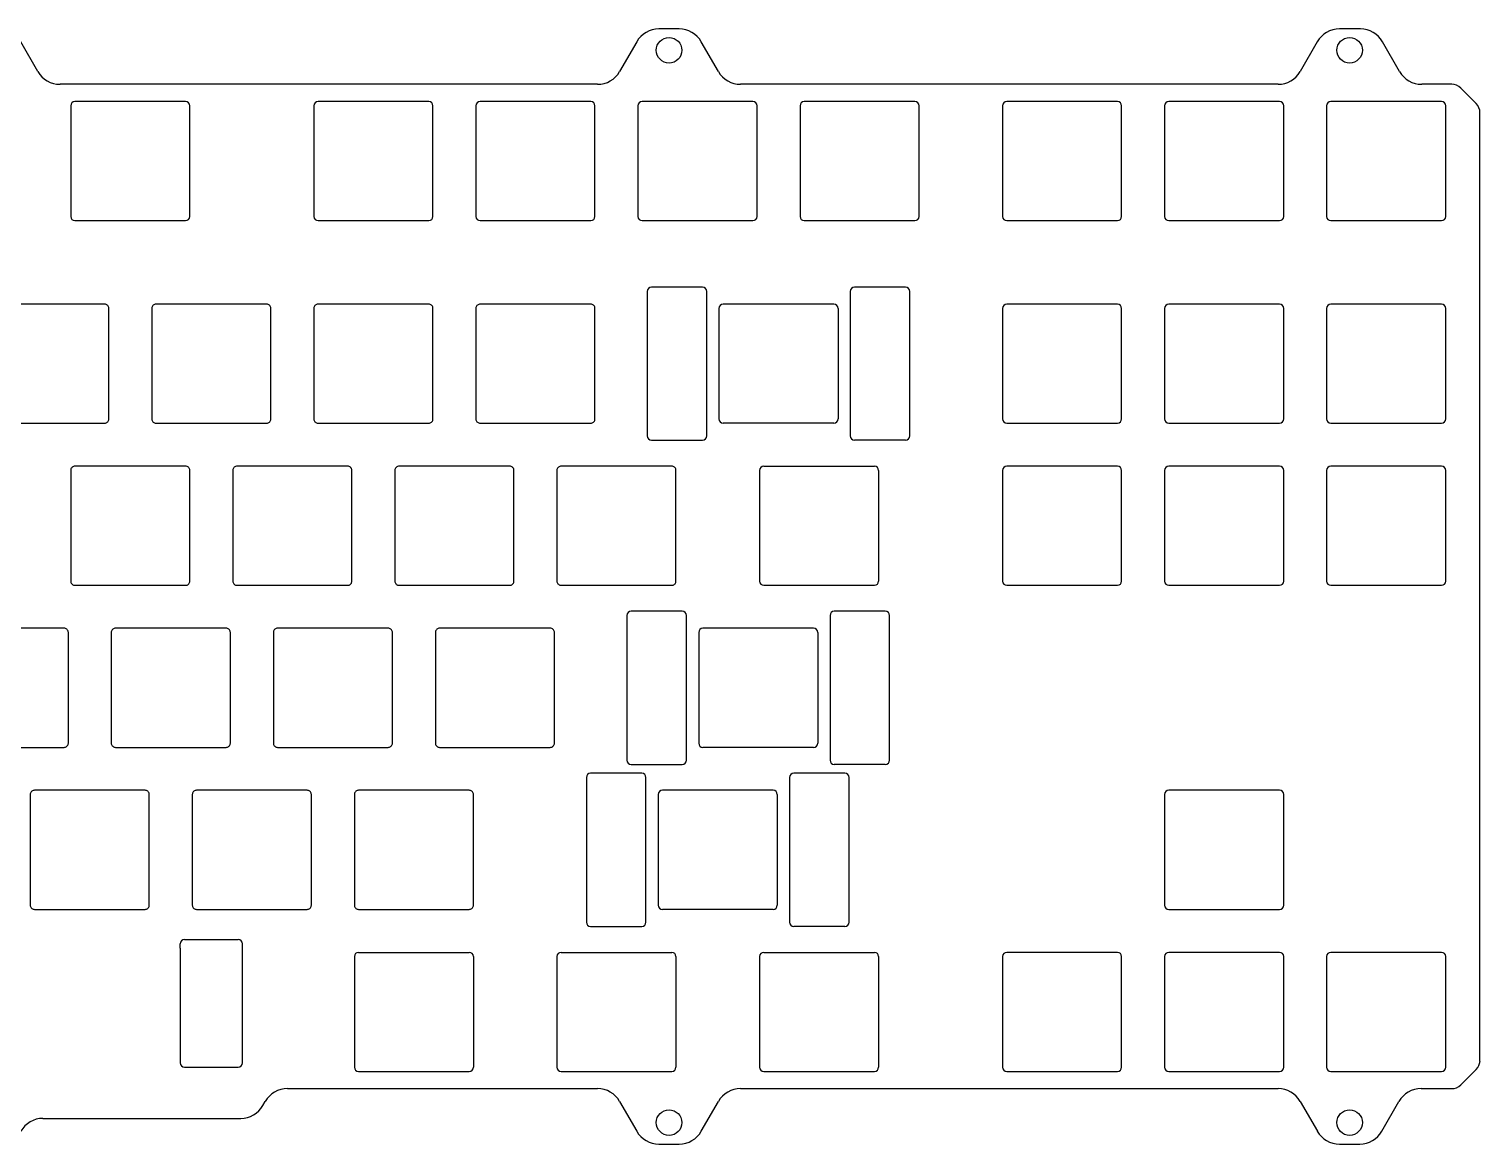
# Model space of a CAD drawing. Extents: x -155 to 195, y -68 to 63.
# Drawn here: x 24.8 to 195.4, y -68.4 to 62.6 of the extents above; entities that cross this region are included whole.
import ezdxf

# ---------------------------------------------------------------- set-up
doc = ezdxf.new("R2010")
doc.units = 0
doc.header["$MEASUREMENT"] = 0
doc.layers.get('0').update_dxf_attribs({"linetype": 'CONTINUOUS'})
for name, color, linetype in [('COMPOUND', 7, 'CONTINUOUS'), ('SHAPE2DVIEW', 7, 'CONTINUOUS'), ('VISIBLE', 7, 'CONTINUOUS')]:
    doc.layers.add(name, color=color, linetype=linetype)

msp = doc.modelspace()

# ---------------------------------------------------------------- linework, layer by layer
at = {"color": 51, "true_color": 0xf7f281}
for p, q in [((101.24, 62.64), (98.86, 62.64)), ((181.32, 62.64), (178.86, 62.64)), ((25.86, 57.64), (23.84, 61.14)), ((96.26, 61.14), (94.24, 57.64)), ((105.86, 57.64), (103.84, 61.14)), ((176.26, 61.14), (174.24, 57.64)), ((185.94, 57.64), (183.91, 61.14)), ((91.65, 56.14), (28.46, 56.14)), ((171.65, 56.14), (108.46, 56.14)), ((192.06, 56.14), (188.53, 56.14)), ((194.94, 53.87), (193.12, 55.7)), ((195.38, -58.68), (195.38, 52.81)), ((193.12, -61.49), (194.95, -59.66)), ((55.19, -61.92), (91.65, -61.92)), ((108.46, -61.92), (171.65, -61.92)), ((188.46, -61.92), (192.06, -61.92)), ((52.31, -63.92), (52.59, -63.42)), ((94.25, -63.42), (96.27, -66.93)), ((103.84, -66.93), (105.86, -63.42)), ((174.25, -63.42), (176.27, -66.93)), ((183.84, -66.93), (185.86, -63.42)), ((26.45, -65.42), (49.71, -65.42)), ((98.86, -68.43), (101.25, -68.43)), ((178.86, -68.43), (181.25, -68.43))]:
    msp.add_line(p, q, dxfattribs=at)
at = {"color": 240, "linetype": 'Continuous', "true_color": 0xed1f24}
for p, q in [((97.49, 31.8), (97.49, 14.8)), ((104.49, 14.8), (104.49, 31.8)), ((121.36, 31.8), (121.36, 14.8)), ((128.36, 14.8), (128.36, 31.8)), ((95.1, -6.3), (95.1, -23.3)), ((102.1, -23.3), (102.1, -6.3)), ((118.98, -6.3), (118.98, -23.3)), ((125.98, -23.3), (125.98, -6.3)), ((90.34, -25.35), (90.34, -42.35)), ((97.34, -42.35), (97.34, -25.35)), ((114.22, -25.35), (114.22, -42.35)), ((121.22, -42.35), (121.22, -25.35))]:
    msp.add_line(p, q, dxfattribs=at)
at = {"color": 11, "linetype": 'Continuous', "true_color": 0xf27172}
for p, q in [((42.6, -45.39), (42.6, -44.9)), ((43.1, -44.4), (49.4, -44.4)), ((49.9, -45.39), (49.9, -44.9)), ((43.1, -59.4), (49.4, -59.4))]:
    msp.add_line(p, q, dxfattribs=at)
at = {"color": 11, "true_color": 0xf27172}
for p, q in [((42.6, -45.39), (42.6, -58.9)), ((49.9, -58.9), (49.9, -45.39)), ((42.6, -58.89), (42.6, -58.89))]:
    msp.add_line(p, q, dxfattribs=at)
at = {"color": 51, "true_color": 0xf7f281}
for centre in [(100.06, 60.14), (180.06, 60.14), (100.06, -65.91), (180.06, -65.91)]:
    msp.add_circle(centre, 1.5, dxfattribs=at)
for centre, radius, start, end in [((98.86, 59.64), 3, 90, 150), ((101.24, 59.64), 3, 30, 90), ((178.86, 59.64), 3, 90, 150), ((181.32, 59.64), 3, 30, 90), ((28.46, 59.14), 3, 210, 270), ((91.65, 59.14), 3, 270, 330), ((108.46, 59.14), 3, 210, 270), ((171.65, 59.14), 3, 270, 330), ((188.53, 59.14), 3, 210, 270), ((192.06, 54.64), 1.5, 45, 90), ((193.88, 52.81), 1.5, 0, 45), ((193.89, -58.6), 1.5, 315, 356.6606), ((55.19, -64.92), 3, 90, 150), ((91.65, -64.92), 3, 30, 90), ((108.46, -64.92), 3, 90, 150), ((171.65, -64.92), 3, 30, 90), ((188.46, -64.92), 3, 90, 150), ((192.06, -60.42), 1.5, 270, 315), ((49.71, -62.42), 3, 270, 330), ((26.45, -68.42), 3, 90, 150), ((98.86, -65.43), 3, 210, 270), ((101.25, -65.43), 3, 270, 330), ((178.86, -65.43), 3, 210, 270), ((181.25, -65.43), 3, 270, 330)]:
    msp.add_arc(centre, radius, start, end, dxfattribs=at)
at = {"layer": 'COMPOUND', "color": 51, "linetype": 'Continuous', "true_color": 0xf7f281}
for p, q in [((29.72, 53.61), (29.72, 40.61)), ((43.22, 54.11), (30.22, 54.11)), ((43.72, 40.61), (43.72, 53.61)), ((58.3, 53.61), (58.3, 40.61)), ((71.8, 54.11), (58.8, 54.11)), ((72.3, 40.61), (72.3, 53.61)), ((77.35, 53.61), (77.35, 40.61)), ((90.85, 54.11), (77.85, 54.11)), ((91.35, 40.61), (91.35, 53.61)), ((96.4, 53.61), (96.4, 40.61)), ((109.9, 54.11), (96.9, 54.11)), ((110.4, 40.61), (110.4, 53.61)), ((115.45, 53.61), (115.45, 40.61)), ((128.95, 54.11), (115.95, 54.11)), ((129.45, 40.61), (129.45, 53.61)), ((139.26, 53.61), (139.26, 40.61)), ((152.76, 54.11), (139.76, 54.11)), ((153.26, 40.61), (153.26, 53.61)), ((158.31, 53.61), (158.31, 40.61)), ((171.81, 54.11), (158.81, 54.11)), ((172.31, 40.61), (172.31, 53.61)), ((177.36, 53.61), (177.36, 40.61)), ((190.86, 54.11), (177.86, 54.11)), ((191.36, 40.61), (191.36, 53.61)), ((30.22, 40.11), (43.22, 40.11)), ((58.8, 40.11), (71.8, 40.11)), ((77.85, 40.11), (90.85, 40.11)), ((96.9, 40.11), (109.9, 40.11)), ((115.95, 40.11), (128.95, 40.11)), ((139.76, 40.11), (152.76, 40.11)), ((158.81, 40.11), (171.81, 40.11)), ((177.86, 40.11), (190.86, 40.11)), ((139.26, 29.8), (139.26, 16.8)), ((152.76, 30.3), (139.76, 30.3)), ((153.26, 16.8), (153.26, 29.8)), ((158.31, 29.8), (158.31, 16.8)), ((171.81, 30.3), (158.81, 30.3)), ((172.31, 16.8), (172.31, 29.8)), ((177.36, 29.8), (177.36, 16.8)), ((190.86, 30.3), (177.86, 30.3)), ((191.36, 16.8), (191.36, 29.8)), ((139.76, 16.3), (152.76, 16.3)), ((158.81, 16.3), (171.81, 16.3)), ((177.86, 16.3), (190.86, 16.3)), ((139.26, 10.75), (139.26, -2.25)), ((152.76, 11.25), (139.76, 11.25)), ((153.26, -2.25), (153.26, 10.75)), ((158.31, 10.75), (158.31, -2.25)), ((171.81, 11.25), (158.81, 11.25)), ((172.31, -2.25), (172.31, 10.75)), ((177.36, 10.75), (177.36, -2.25)), ((190.86, 11.25), (177.86, 11.25)), ((191.36, -2.25), (191.36, 10.75)), ((139.76, -2.75), (152.76, -2.75)), ((158.81, -2.75), (171.81, -2.75)), ((177.86, -2.75), (190.86, -2.75)), ((171.81, -26.85), (158.81, -26.85)), ((158.31, -27.35), (158.31, -40.35)), ((172.31, -40.35), (172.31, -27.35)), ((158.81, -40.85), (171.81, -40.85)), ((152.76, -45.9), (139.76, -45.9)), ((171.81, -45.9), (158.81, -45.9)), ((190.86, -45.9), (177.86, -45.9)), ((139.26, -46.4), (139.26, -59.4)), ((153.26, -59.4), (153.26, -46.4)), ((158.31, -46.4), (158.31, -59.4)), ((172.31, -59.4), (172.31, -46.4)), ((177.36, -46.4), (177.36, -59.4)), ((191.36, -59.4), (191.36, -46.4)), ((139.76, -59.9), (152.76, -59.9)), ((158.81, -59.9), (171.81, -59.9)), ((177.86, -59.9), (190.86, -59.9))]:
    msp.add_line(p, q, dxfattribs=at)
for centre, start, end in [((30.22, 53.61), 90, 180), ((43.22, 53.61), 0, 90), ((58.8, 53.61), 90, 180), ((71.8, 53.61), 0, 90), ((77.85, 53.61), 90, 180), ((90.85, 53.61), 0, 90), ((96.9, 53.61), 90, 180), ((109.9, 53.61), 0, 90), ((115.95, 53.61), 90, 180), ((128.95, 53.61), 0, 90), ((139.76, 53.61), 90, 180), ((152.76, 53.61), 0, 90), ((158.81, 53.61), 90, 180), ((171.81, 53.61), 0, 90), ((177.86, 53.61), 90, 180), ((190.86, 53.61), 0, 90), ((30.22, 40.61), 180, 270), ((43.22, 40.61), 270, 0), ((58.8, 40.61), 180, 270), ((71.8, 40.61), 270, 0), ((77.85, 40.61), 180, 270), ((90.85, 40.61), 270, 0), ((96.9, 40.61), 180, 270), ((109.9, 40.61), 270, 0), ((115.95, 40.61), 180, 270), ((128.95, 40.61), 270, 0), ((139.76, 40.61), 180, 270), ((152.76, 40.61), 270, 0), ((158.81, 40.61), 180, 270), ((171.81, 40.61), 270, 0), ((177.86, 40.61), 180, 270), ((190.86, 40.61), 270, 0), ((139.76, 29.8), 90, 180), ((152.76, 29.8), 0, 90), ((158.81, 29.8), 90, 180), ((171.81, 29.8), 0, 90), ((177.86, 29.8), 90, 180), ((190.86, 29.8), 0, 90), ((139.76, 16.8), 180, 270), ((152.76, 16.8), 270, 0), ((158.81, 16.8), 180, 270), ((171.81, 16.8), 270, 0), ((177.86, 16.8), 180, 270), ((190.86, 16.8), 270, 0), ((139.76, 10.75), 90, 180), ((152.76, 10.75), 0, 90), ((158.81, 10.75), 90, 180), ((171.81, 10.75), 0, 90), ((177.86, 10.75), 90, 180), ((190.86, 10.75), 0, 90), ((139.76, -2.25), 180, 270), ((152.76, -2.25), 270, 0), ((158.81, -2.25), 180, 270), ((171.81, -2.25), 270, 0), ((177.86, -2.25), 180, 270), ((190.86, -2.25), 270, 0), ((158.81, -27.35), 90, 180), ((171.81, -27.35), 0, 90), ((158.81, -40.35), 180, 270), ((171.81, -40.35), 270, 0), ((139.76, -46.4), 90, 180), ((152.76, -46.4), 0, 90), ((158.81, -46.4), 90, 180), ((171.81, -46.4), 0, 90), ((177.86, -46.4), 90, 180), ((190.86, -46.4), 0, 90), ((139.76, -59.4), 180, 270), ((152.76, -59.4), 270, 0), ((158.81, -59.4), 180, 270), ((171.81, -59.4), 270, 0), ((177.86, -59.4), 180, 270), ((190.86, -59.4), 270, 0)]:
    msp.add_arc(centre, 0.5, start, end, dxfattribs=at)
at = {"layer": 'SHAPE2DVIEW', "color": 240, "true_color": 0xed1f24}
for p, q in [((103.99, 32.3), (97.99, 32.3)), ((127.86, 32.3), (121.86, 32.3)), ((105.92, 29.8), (105.92, 16.8)), ((119.42, 30.3), (106.42, 30.3)), ((119.92, 29.8), (119.92, 16.8)), ((119.42, 16.3), (106.42, 16.3)), ((97.99, 14.3), (103.99, 14.3)), ((127.86, 14.3), (121.86, 14.3)), ((101.6, -5.8), (95.6, -5.8)), ((125.48, -5.8), (119.48, -5.8)), ((103.54, -8.3), (103.54, -21.3)), ((117.04, -7.8), (104.04, -7.8)), ((117.54, -8.3), (117.54, -21.3)), ((117.04, -21.8), (104.04, -21.8)), ((95.6, -23.8), (101.6, -23.8)), ((125.48, -23.8), (119.48, -23.8)), ((96.84, -24.85), (90.84, -24.85)), ((120.72, -24.85), (114.72, -24.85)), ((112.28, -26.85), (99.28, -26.85)), ((98.78, -27.35), (98.78, -40.35)), ((112.78, -27.35), (112.78, -40.35)), ((112.28, -40.85), (99.28, -40.85)), ((90.84, -42.85), (96.84, -42.85)), ((120.72, -42.85), (114.72, -42.85))]:
    msp.add_line(p, q, dxfattribs=at)
at = {"layer": 'SHAPE2DVIEW', "color": 51, "true_color": 0xf7f281}
for p, q in [((33.7, 30.3), (20.7, 30.3)), ((33.79, 30.29), (33.7, 30.3)), ((33.87, 30.27), (33.79, 30.29)), ((33.95, 30.23), (33.87, 30.27)), ((34.02, 30.18), (33.95, 30.23)), ((34.08, 30.12), (34.02, 30.18)), ((34.13, 30.05), (34.08, 30.12)), ((34.17, 29.97), (34.13, 30.05)), ((34.19, 29.89), (34.17, 29.97)), ((34.2, 29.8), (34.19, 29.89)), ((34.2, 16.8), (34.2, 29.8)), ((39.26, 29.89), (39.25, 29.8)), ((39.25, 29.8), (39.25, 16.8)), ((39.28, 29.97), (39.26, 29.89)), ((39.32, 30.05), (39.28, 29.97)), ((39.37, 30.12), (39.32, 30.05)), ((39.43, 30.18), (39.37, 30.12)), ((39.5, 30.23), (39.43, 30.18)), ((39.58, 30.27), (39.5, 30.23)), ((39.66, 30.29), (39.58, 30.27)), ((39.75, 30.3), (39.66, 30.29)), ((52.75, 30.3), (39.75, 30.3)), ((52.84, 30.29), (52.75, 30.3)), ((52.92, 30.27), (52.84, 30.29)), ((53, 30.23), (52.92, 30.27)), ((53.07, 30.18), (53, 30.23)), ((53.13, 30.12), (53.07, 30.18)), ((53.18, 30.05), (53.13, 30.12)), ((53.22, 29.97), (53.18, 30.05)), ((53.24, 29.89), (53.22, 29.97)), ((53.25, 29.8), (53.24, 29.89)), ((53.25, 16.8), (53.25, 29.8)), ((58.31, 29.89), (58.3, 29.8)), ((58.3, 29.8), (58.3, 16.8)), ((58.33, 29.97), (58.31, 29.89)), ((58.37, 30.05), (58.33, 29.97)), ((58.42, 30.12), (58.37, 30.05)), ((58.48, 30.18), (58.42, 30.12)), ((58.55, 30.23), (58.48, 30.18)), ((58.63, 30.27), (58.55, 30.23)), ((58.71, 30.29), (58.63, 30.27)), ((58.8, 30.3), (58.71, 30.29)), ((71.8, 30.3), (58.8, 30.3)), ((71.89, 30.29), (71.8, 30.3)), ((71.97, 30.27), (71.89, 30.29)), ((72.05, 30.23), (71.97, 30.27)), ((72.12, 30.18), (72.05, 30.23)), ((72.18, 30.12), (72.12, 30.18)), ((72.23, 30.05), (72.18, 30.12)), ((72.27, 29.97), (72.23, 30.05)), ((72.29, 29.89), (72.27, 29.97)), ((72.3, 29.8), (72.29, 29.89)), ((72.3, 16.8), (72.3, 29.8)), ((77.36, 29.89), (77.35, 29.8)), ((77.35, 29.8), (77.35, 16.8)), ((77.38, 29.97), (77.36, 29.89)), ((77.42, 30.05), (77.38, 29.97)), ((77.47, 30.12), (77.42, 30.05)), ((77.53, 30.18), (77.47, 30.12)), ((77.6, 30.23), (77.53, 30.18)), ((77.68, 30.27), (77.6, 30.23)), ((77.76, 30.29), (77.68, 30.27)), ((77.85, 30.3), (77.76, 30.29)), ((90.85, 30.3), (77.85, 30.3)), ((90.94, 30.29), (90.85, 30.3)), ((91.02, 30.27), (90.94, 30.29)), ((91.1, 30.23), (91.02, 30.27)), ((91.17, 30.18), (91.1, 30.23)), ((91.23, 30.12), (91.17, 30.18)), ((91.28, 30.05), (91.23, 30.12)), ((91.32, 29.97), (91.28, 30.05)), ((91.34, 29.89), (91.32, 29.97)), ((91.35, 29.8), (91.34, 29.89)), ((91.35, 16.8), (91.35, 29.8)), ((20.7, 16.3), (33.7, 16.3)), ((33.7, 16.3), (33.79, 16.31)), ((33.79, 16.31), (33.87, 16.33)), ((33.87, 16.33), (33.95, 16.37)), ((33.95, 16.37), (34.02, 16.42)), ((34.02, 16.42), (34.08, 16.48)), ((34.08, 16.48), (34.13, 16.55)), ((34.13, 16.55), (34.17, 16.63)), ((34.17, 16.63), (34.19, 16.71)), ((34.19, 16.71), (34.2, 16.8)), ((39.25, 16.8), (39.26, 16.71)), ((39.26, 16.71), (39.28, 16.63)), ((39.28, 16.63), (39.32, 16.55)), ((39.32, 16.55), (39.37, 16.48)), ((39.37, 16.48), (39.43, 16.42)), ((39.43, 16.42), (39.5, 16.37)), ((39.5, 16.37), (39.58, 16.33)), ((39.58, 16.33), (39.66, 16.31)), ((39.66, 16.31), (39.75, 16.3)), ((39.75, 16.3), (52.75, 16.3)), ((52.75, 16.3), (52.84, 16.31)), ((52.84, 16.31), (52.92, 16.33)), ((52.92, 16.33), (53, 16.37)), ((53, 16.37), (53.07, 16.42)), ((53.07, 16.42), (53.13, 16.48)), ((53.13, 16.48), (53.18, 16.55)), ((53.18, 16.55), (53.22, 16.63)), ((53.22, 16.63), (53.24, 16.71)), ((53.24, 16.71), (53.25, 16.8)), ((58.3, 16.8), (58.31, 16.71)), ((58.31, 16.71), (58.33, 16.63)), ((58.33, 16.63), (58.37, 16.55)), ((58.37, 16.55), (58.42, 16.48)), ((58.42, 16.48), (58.48, 16.42)), ((58.48, 16.42), (58.55, 16.37)), ((58.55, 16.37), (58.63, 16.33)), ((58.63, 16.33), (58.71, 16.31)), ((58.71, 16.31), (58.8, 16.3)), ((58.8, 16.3), (71.8, 16.3)), ((71.8, 16.3), (71.89, 16.31)), ((71.89, 16.31), (71.97, 16.33)), ((71.97, 16.33), (72.05, 16.37)), ((72.05, 16.37), (72.12, 16.42)), ((72.12, 16.42), (72.18, 16.48)), ((72.18, 16.48), (72.23, 16.55)), ((72.23, 16.55), (72.27, 16.63)), ((72.27, 16.63), (72.29, 16.71)), ((72.29, 16.71), (72.3, 16.8)), ((77.35, 16.8), (77.36, 16.71)), ((77.36, 16.71), (77.38, 16.63)), ((77.38, 16.63), (77.42, 16.55)), ((77.42, 16.55), (77.47, 16.48)), ((77.47, 16.48), (77.53, 16.42)), ((77.53, 16.42), (77.6, 16.37)), ((77.6, 16.37), (77.68, 16.33)), ((77.68, 16.33), (77.76, 16.31)), ((77.76, 16.31), (77.85, 16.3)), ((77.85, 16.3), (90.85, 16.3)), ((90.85, 16.3), (90.94, 16.31)), ((90.94, 16.31), (91.02, 16.33)), ((91.02, 16.33), (91.1, 16.37)), ((91.1, 16.37), (91.17, 16.42)), ((91.17, 16.42), (91.23, 16.48)), ((91.23, 16.48), (91.28, 16.55)), ((91.28, 16.55), (91.32, 16.63)), ((91.32, 16.63), (91.34, 16.71)), ((91.34, 16.71), (91.35, 16.8)), ((29.73, 10.84), (29.72, 10.75)), ((29.72, 10.75), (29.72, -2.25)), ((29.75, 10.92), (29.73, 10.84)), ((29.79, 11), (29.75, 10.92)), ((29.84, 11.07), (29.79, 11)), ((29.9, 11.13), (29.84, 11.07)), ((29.97, 11.18), (29.9, 11.13)), ((30.05, 11.22), (29.97, 11.18)), ((30.14, 11.24), (30.05, 11.22)), ((30.22, 11.25), (30.14, 11.24)), ((43.22, 11.25), (30.22, 11.25)), ((43.31, 11.24), (43.22, 11.25)), ((43.39, 11.22), (43.31, 11.24)), ((43.47, 11.18), (43.39, 11.22)), ((43.55, 11.13), (43.47, 11.18)), ((43.61, 11.07), (43.55, 11.13)), ((43.66, 11), (43.61, 11.07)), ((43.69, 10.92), (43.66, 11)), ((43.72, 10.84), (43.69, 10.92)), ((43.72, 10.75), (43.72, 10.84)), ((43.72, -2.25), (43.72, 10.75)), ((48.78, 10.84), (48.77, 10.75)), ((48.77, 10.75), (48.77, -2.25)), ((48.8, 10.92), (48.78, 10.84)), ((48.84, 11), (48.8, 10.92)), ((48.89, 11.07), (48.84, 11)), ((48.95, 11.13), (48.89, 11.07)), ((49.02, 11.18), (48.95, 11.13)), ((49.1, 11.22), (49.02, 11.18)), ((49.19, 11.24), (49.1, 11.22)), ((49.27, 11.25), (49.19, 11.24)), ((62.27, 11.25), (49.27, 11.25)), ((62.36, 11.24), (62.27, 11.25)), ((62.44, 11.22), (62.36, 11.24)), ((62.52, 11.18), (62.44, 11.22)), ((62.6, 11.13), (62.52, 11.18)), ((62.66, 11.07), (62.6, 11.13)), ((62.71, 11), (62.66, 11.07)), ((62.74, 10.92), (62.71, 11)), ((62.77, 10.84), (62.74, 10.92)), ((62.77, 10.75), (62.77, 10.84)), ((62.77, -2.25), (62.77, 10.75)), ((67.83, 10.84), (67.82, 10.75)), ((67.82, 10.75), (67.82, -2.25)), ((67.85, 10.92), (67.83, 10.84)), ((67.89, 11), (67.85, 10.92)), ((67.94, 11.07), (67.89, 11)), ((68, 11.13), (67.94, 11.07)), ((68.07, 11.18), (68, 11.13)), ((68.15, 11.22), (68.07, 11.18)), ((68.24, 11.24), (68.15, 11.22)), ((68.32, 11.25), (68.24, 11.24)), ((81.32, 11.25), (68.32, 11.25)), ((81.41, 11.24), (81.32, 11.25)), ((81.49, 11.22), (81.41, 11.24)), ((81.57, 11.18), (81.49, 11.22)), ((81.65, 11.13), (81.57, 11.18)), ((81.71, 11.07), (81.65, 11.13)), ((81.76, 11), (81.71, 11.07)), ((81.79, 10.92), (81.76, 11)), ((81.82, 10.84), (81.79, 10.92)), ((81.82, 10.75), (81.82, 10.84)), ((81.82, -2.25), (81.82, 10.75)), ((86.88, 10.84), (86.87, 10.75)), ((86.87, 10.75), (86.87, -2.25)), ((86.9, 10.92), (86.88, 10.84)), ((86.94, 11), (86.9, 10.92)), ((86.99, 11.07), (86.94, 11)), ((87.05, 11.13), (86.99, 11.07)), ((87.12, 11.18), (87.05, 11.13)), ((87.2, 11.22), (87.12, 11.18)), ((87.29, 11.24), (87.2, 11.22)), ((87.37, 11.25), (87.29, 11.24)), ((100.37, 11.25), (87.37, 11.25)), ((100.46, 11.24), (100.37, 11.25)), ((100.54, 11.22), (100.46, 11.24)), ((100.62, 11.18), (100.54, 11.22)), ((100.7, 11.13), (100.62, 11.18)), ((100.76, 11.07), (100.7, 11.13)), ((100.81, 11), (100.76, 11.07)), ((100.84, 10.92), (100.81, 11)), ((100.87, 10.84), (100.84, 10.92)), ((100.87, 10.75), (100.87, 10.84)), ((100.87, -2.25), (100.87, 10.75)), ((29.72, -2.25), (29.73, -2.34)), ((29.73, -2.34), (29.75, -2.42)), ((29.75, -2.42), (29.79, -2.5)), ((29.79, -2.5), (29.84, -2.57)), ((29.84, -2.57), (29.9, -2.63)), ((29.9, -2.63), (29.97, -2.68)), ((29.97, -2.68), (30.05, -2.72)), ((30.05, -2.72), (30.14, -2.74)), ((30.14, -2.74), (30.22, -2.75)), ((30.22, -2.75), (43.22, -2.75)), ((43.22, -2.75), (43.31, -2.74)), ((43.31, -2.74), (43.39, -2.72)), ((43.39, -2.72), (43.47, -2.68)), ((43.47, -2.68), (43.55, -2.63)), ((43.55, -2.63), (43.61, -2.57)), ((43.61, -2.57), (43.66, -2.5)), ((43.66, -2.5), (43.69, -2.42)), ((43.69, -2.42), (43.72, -2.34)), ((43.72, -2.34), (43.72, -2.25)), ((48.77, -2.25), (48.78, -2.34)), ((48.78, -2.34), (48.8, -2.42)), ((48.8, -2.42), (48.84, -2.5)), ((48.84, -2.5), (48.89, -2.57)), ((48.89, -2.57), (48.95, -2.63)), ((48.95, -2.63), (49.02, -2.68)), ((49.02, -2.68), (49.1, -2.72)), ((49.1, -2.72), (49.19, -2.74)), ((49.19, -2.74), (49.27, -2.75)), ((49.27, -2.75), (62.27, -2.75)), ((62.27, -2.75), (62.36, -2.74)), ((62.36, -2.74), (62.44, -2.72)), ((62.44, -2.72), (62.52, -2.68)), ((62.52, -2.68), (62.6, -2.63)), ((62.6, -2.63), (62.66, -2.57)), ((62.66, -2.57), (62.71, -2.5)), ((62.71, -2.5), (62.74, -2.42)), ((62.74, -2.42), (62.77, -2.34)), ((62.77, -2.34), (62.77, -2.25)), ((67.82, -2.25), (67.83, -2.34)), ((67.83, -2.34), (67.85, -2.42)), ((67.85, -2.42), (67.89, -2.5)), ((67.89, -2.5), (67.94, -2.57)), ((67.94, -2.57), (68, -2.63)), ((68, -2.63), (68.07, -2.68)), ((68.07, -2.68), (68.15, -2.72)), ((68.15, -2.72), (68.24, -2.74)), ((68.24, -2.74), (68.32, -2.75)), ((68.32, -2.75), (81.32, -2.75)), ((81.32, -2.75), (81.41, -2.74)), ((81.41, -2.74), (81.49, -2.72)), ((81.49, -2.72), (81.57, -2.68)), ((81.57, -2.68), (81.65, -2.63)), ((81.65, -2.63), (81.71, -2.57)), ((81.71, -2.57), (81.76, -2.5)), ((81.76, -2.5), (81.79, -2.42)), ((81.79, -2.42), (81.82, -2.34)), ((81.82, -2.34), (81.82, -2.25)), ((86.87, -2.25), (86.88, -2.34)), ((86.88, -2.34), (86.9, -2.42)), ((86.9, -2.42), (86.94, -2.5)), ((86.94, -2.5), (86.99, -2.57)), ((86.99, -2.57), (87.05, -2.63)), ((87.05, -2.63), (87.12, -2.68)), ((87.12, -2.68), (87.2, -2.72)), ((87.2, -2.72), (87.29, -2.74)), ((87.29, -2.74), (87.37, -2.75)), ((87.37, -2.75), (100.37, -2.75)), ((100.37, -2.75), (100.46, -2.74)), ((100.46, -2.74), (100.54, -2.72)), ((100.54, -2.72), (100.62, -2.68)), ((100.62, -2.68), (100.7, -2.63)), ((100.7, -2.63), (100.76, -2.57)), ((100.76, -2.57), (100.81, -2.5)), ((100.81, -2.5), (100.84, -2.42)), ((100.84, -2.42), (100.87, -2.34)), ((100.87, -2.34), (100.87, -2.25)), ((28.94, -7.8), (15.94, -7.8)), ((29.02, -7.81), (28.94, -7.8)), ((29.11, -7.83), (29.02, -7.81)), ((29.19, -7.87), (29.11, -7.83)), ((29.26, -7.92), (29.19, -7.87)), ((29.32, -7.98), (29.26, -7.92)), ((29.37, -8.05), (29.32, -7.98)), ((29.41, -8.13), (29.37, -8.05)), ((29.43, -8.21), (29.41, -8.13)), ((29.44, -8.3), (29.43, -8.21)), ((29.44, -21.3), (29.44, -8.3)), ((34.52, -8.13), (34.49, -8.21)), ((34.49, -8.21), (34.49, -8.3)), ((34.49, -8.3), (34.49, -21.3)), ((34.55, -8.05), (34.52, -8.13)), ((34.6, -7.98), (34.55, -8.05)), ((34.66, -7.92), (34.6, -7.98)), ((34.74, -7.87), (34.66, -7.92)), ((34.82, -7.83), (34.74, -7.87)), ((34.9, -7.81), (34.82, -7.83)), ((34.99, -7.8), (34.9, -7.81)), ((47.99, -7.8), (34.99, -7.8)), ((48.07, -7.81), (47.99, -7.8)), ((48.16, -7.83), (48.07, -7.81)), ((48.24, -7.87), (48.16, -7.83)), ((48.31, -7.92), (48.24, -7.87)), ((48.37, -7.98), (48.31, -7.92)), ((48.42, -8.05), (48.37, -7.98)), ((48.46, -8.13), (48.42, -8.05)), ((48.48, -8.21), (48.46, -8.13)), ((48.49, -8.3), (48.48, -8.21)), ((48.49, -21.3), (48.49, -8.3)), ((53.57, -8.13), (53.54, -8.21)), ((53.54, -8.21), (53.54, -8.3)), ((53.54, -8.3), (53.54, -21.3)), ((53.6, -8.05), (53.57, -8.13)), ((53.65, -7.98), (53.6, -8.05)), ((53.71, -7.92), (53.65, -7.98)), ((53.79, -7.87), (53.71, -7.92)), ((53.87, -7.83), (53.79, -7.87)), ((53.95, -7.81), (53.87, -7.83)), ((54.04, -7.8), (53.95, -7.81)), ((67.04, -7.8), (54.04, -7.8)), ((67.12, -7.81), (67.04, -7.8)), ((67.21, -7.83), (67.12, -7.81)), ((67.29, -7.87), (67.21, -7.83)), ((67.36, -7.92), (67.29, -7.87)), ((67.42, -7.98), (67.36, -7.92)), ((67.47, -8.05), (67.42, -7.98)), ((67.51, -8.13), (67.47, -8.05)), ((67.53, -8.21), (67.51, -8.13)), ((67.54, -8.3), (67.53, -8.21)), ((67.54, -21.3), (67.54, -8.3)), ((72.62, -8.13), (72.59, -8.21)), ((72.59, -8.21), (72.59, -8.3)), ((72.59, -8.3), (72.59, -21.3)), ((72.65, -8.05), (72.62, -8.13)), ((72.7, -7.98), (72.65, -8.05)), ((72.76, -7.92), (72.7, -7.98)), ((72.84, -7.87), (72.76, -7.92)), ((72.92, -7.83), (72.84, -7.87)), ((73, -7.81), (72.92, -7.83)), ((73.09, -7.8), (73, -7.81)), ((86.09, -7.8), (73.09, -7.8)), ((86.17, -7.81), (86.09, -7.8)), ((86.26, -7.83), (86.17, -7.81)), ((86.34, -7.87), (86.26, -7.83)), ((86.41, -7.92), (86.34, -7.87)), ((86.47, -7.98), (86.41, -7.92)), ((86.52, -8.05), (86.47, -7.98)), ((86.56, -8.13), (86.52, -8.05)), ((86.58, -8.21), (86.56, -8.13)), ((86.59, -8.3), (86.58, -8.21)), ((86.59, -21.3), (86.59, -8.3)), ((15.94, -21.8), (28.94, -21.8)), ((28.94, -21.8), (29.02, -21.79)), ((29.02, -21.79), (29.11, -21.77)), ((29.11, -21.77), (29.19, -21.73)), ((29.19, -21.73), (29.26, -21.68)), ((29.26, -21.68), (29.32, -21.62)), ((29.32, -21.62), (29.37, -21.55)), ((29.37, -21.55), (29.41, -21.47)), ((29.41, -21.47), (29.43, -21.39)), ((29.43, -21.39), (29.44, -21.3)), ((34.49, -21.3), (34.49, -21.39)), ((34.49, -21.39), (34.52, -21.47)), ((34.52, -21.47), (34.55, -21.55)), ((34.55, -21.55), (34.6, -21.62)), ((34.6, -21.62), (34.66, -21.68)), ((34.66, -21.68), (34.74, -21.73)), ((34.74, -21.73), (34.82, -21.77)), ((34.82, -21.77), (34.9, -21.79)), ((34.9, -21.79), (34.99, -21.8)), ((34.99, -21.8), (47.99, -21.8)), ((47.99, -21.8), (48.07, -21.79)), ((48.07, -21.79), (48.16, -21.77)), ((48.16, -21.77), (48.24, -21.73)), ((48.24, -21.73), (48.31, -21.68)), ((48.31, -21.68), (48.37, -21.62)), ((48.37, -21.62), (48.42, -21.55)), ((48.42, -21.55), (48.46, -21.47)), ((48.46, -21.47), (48.48, -21.39)), ((48.48, -21.39), (48.49, -21.3)), ((53.54, -21.3), (53.54, -21.39)), ((53.54, -21.39), (53.57, -21.47)), ((53.57, -21.47), (53.6, -21.55)), ((53.6, -21.55), (53.65, -21.62)), ((53.65, -21.62), (53.71, -21.68)), ((53.71, -21.68), (53.79, -21.73)), ((53.79, -21.73), (53.87, -21.77)), ((53.87, -21.77), (53.95, -21.79)), ((53.95, -21.79), (54.04, -21.8)), ((54.04, -21.8), (67.04, -21.8)), ((67.04, -21.8), (67.12, -21.79)), ((67.12, -21.79), (67.21, -21.77)), ((67.21, -21.77), (67.29, -21.73)), ((67.29, -21.73), (67.36, -21.68)), ((67.36, -21.68), (67.42, -21.62)), ((67.42, -21.62), (67.47, -21.55)), ((67.47, -21.55), (67.51, -21.47)), ((67.51, -21.47), (67.53, -21.39)), ((67.53, -21.39), (67.54, -21.3)), ((72.59, -21.3), (72.59, -21.39)), ((72.59, -21.39), (72.62, -21.47)), ((72.62, -21.47), (72.65, -21.55)), ((72.65, -21.55), (72.7, -21.62)), ((72.7, -21.62), (72.76, -21.68)), ((72.76, -21.68), (72.84, -21.73)), ((72.84, -21.73), (72.92, -21.77)), ((72.92, -21.77), (73, -21.79)), ((73, -21.79), (73.09, -21.8)), ((73.09, -21.8), (86.09, -21.8)), ((86.09, -21.8), (86.17, -21.79)), ((86.17, -21.79), (86.26, -21.77)), ((86.26, -21.77), (86.34, -21.73)), ((86.34, -21.73), (86.41, -21.68)), ((86.41, -21.68), (86.47, -21.62)), ((86.47, -21.62), (86.52, -21.55)), ((86.52, -21.55), (86.56, -21.47)), ((86.56, -21.47), (86.58, -21.39)), ((86.58, -21.39), (86.59, -21.3)), ((24.97, -27.26), (24.96, -27.35)), ((24.99, -27.18), (24.97, -27.26)), ((25.03, -27.1), (24.99, -27.18)), ((25.08, -27.03), (25.03, -27.1)), ((25.14, -26.97), (25.08, -27.03)), ((25.21, -26.92), (25.14, -26.97)), ((25.29, -26.88), (25.21, -26.92)), ((25.37, -26.86), (25.29, -26.88)), ((25.46, -26.85), (25.37, -26.86)), ((38.46, -26.85), (25.46, -26.85)), ((38.55, -26.86), (38.46, -26.85)), ((38.63, -26.88), (38.55, -26.86)), ((38.71, -26.92), (38.63, -26.88)), ((38.78, -26.97), (38.71, -26.92)), ((38.84, -27.03), (38.78, -26.97)), ((38.89, -27.1), (38.84, -27.03)), ((38.93, -27.18), (38.89, -27.1)), ((38.95, -27.26), (38.93, -27.18)), ((38.96, -27.35), (38.95, -27.26)), ((44.02, -27.26), (44.01, -27.35)), ((44.04, -27.18), (44.02, -27.26)), ((44.08, -27.1), (44.04, -27.18)), ((44.13, -27.03), (44.08, -27.1)), ((44.19, -26.97), (44.13, -27.03)), ((44.26, -26.92), (44.19, -26.97)), ((44.34, -26.88), (44.26, -26.92)), ((44.42, -26.86), (44.34, -26.88)), ((44.51, -26.85), (44.42, -26.86)), ((57.51, -26.85), (44.51, -26.85)), ((57.6, -26.86), (57.51, -26.85)), ((57.68, -26.88), (57.6, -26.86)), ((57.76, -26.92), (57.68, -26.88)), ((57.83, -26.97), (57.76, -26.92)), ((57.89, -27.03), (57.83, -26.97)), ((57.94, -27.1), (57.89, -27.03)), ((57.98, -27.18), (57.94, -27.1)), ((58, -27.26), (57.98, -27.18)), ((58.01, -27.35), (58, -27.26)), ((63.07, -27.26), (63.06, -27.35)), ((63.09, -27.18), (63.07, -27.26)), ((63.13, -27.1), (63.09, -27.18)), ((63.18, -27.03), (63.13, -27.1)), ((63.24, -26.97), (63.18, -27.03)), ((63.31, -26.92), (63.24, -26.97)), ((63.39, -26.88), (63.31, -26.92)), ((63.47, -26.86), (63.39, -26.88)), ((63.56, -26.85), (63.47, -26.86)), ((76.56, -26.85), (63.56, -26.85)), ((76.65, -26.86), (76.56, -26.85)), ((76.73, -26.88), (76.65, -26.86)), ((76.81, -26.92), (76.73, -26.88)), ((76.88, -26.97), (76.81, -26.92)), ((76.94, -27.03), (76.88, -26.97)), ((76.99, -27.1), (76.94, -27.03)), ((77.03, -27.18), (76.99, -27.1)), ((77.05, -27.26), (77.03, -27.18)), ((77.06, -27.35), (77.05, -27.26)), ((24.96, -27.35), (24.96, -40.35)), ((38.96, -40.35), (38.96, -27.35)), ((44.01, -27.35), (44.01, -40.35)), ((58.01, -40.35), (58.01, -27.35)), ((63.06, -27.35), (63.06, -40.35)), ((77.06, -40.35), (77.06, -27.35)), ((24.96, -40.35), (24.97, -40.44)), ((24.97, -40.44), (24.99, -40.52)), ((24.99, -40.52), (25.03, -40.6)), ((25.03, -40.6), (25.08, -40.67)), ((25.08, -40.67), (25.14, -40.73)), ((25.14, -40.73), (25.21, -40.78)), ((25.21, -40.78), (25.29, -40.82)), ((25.29, -40.82), (25.37, -40.84)), ((25.37, -40.84), (25.46, -40.85)), ((25.46, -40.85), (38.46, -40.85)), ((38.46, -40.85), (38.55, -40.84)), ((38.55, -40.84), (38.63, -40.82)), ((38.63, -40.82), (38.71, -40.78)), ((38.71, -40.78), (38.78, -40.73)), ((38.78, -40.73), (38.84, -40.67)), ((38.84, -40.67), (38.89, -40.6)), ((38.89, -40.6), (38.93, -40.52)), ((38.93, -40.52), (38.95, -40.44)), ((38.95, -40.44), (38.96, -40.35)), ((44.01, -40.35), (44.02, -40.44)), ((44.02, -40.44), (44.04, -40.52)), ((44.04, -40.52), (44.08, -40.6)), ((44.08, -40.6), (44.13, -40.67)), ((44.13, -40.67), (44.19, -40.73)), ((44.19, -40.73), (44.26, -40.78)), ((44.26, -40.78), (44.34, -40.82)), ((44.34, -40.82), (44.42, -40.84)), ((44.42, -40.84), (44.51, -40.85)), ((44.51, -40.85), (57.51, -40.85)), ((57.51, -40.85), (57.6, -40.84)), ((57.6, -40.84), (57.68, -40.82)), ((57.68, -40.82), (57.76, -40.78)), ((57.76, -40.78), (57.83, -40.73)), ((57.83, -40.73), (57.89, -40.67)), ((57.89, -40.67), (57.94, -40.6)), ((57.94, -40.6), (57.98, -40.52)), ((57.98, -40.52), (58, -40.44)), ((58, -40.44), (58.01, -40.35)), ((63.06, -40.35), (63.07, -40.44)), ((63.07, -40.44), (63.09, -40.52)), ((63.09, -40.52), (63.13, -40.6)), ((63.13, -40.6), (63.18, -40.67)), ((63.18, -40.67), (63.24, -40.73)), ((63.24, -40.73), (63.31, -40.78)), ((63.31, -40.78), (63.39, -40.82)), ((63.39, -40.82), (63.47, -40.84)), ((63.47, -40.84), (63.56, -40.85)), ((63.56, -40.85), (76.56, -40.85)), ((76.56, -40.85), (76.65, -40.84)), ((76.65, -40.84), (76.73, -40.82)), ((76.73, -40.82), (76.81, -40.78)), ((76.81, -40.78), (76.88, -40.73)), ((76.88, -40.73), (76.94, -40.67)), ((76.94, -40.67), (76.99, -40.6)), ((76.99, -40.6), (77.03, -40.52)), ((77.03, -40.52), (77.05, -40.44)), ((77.05, -40.44), (77.06, -40.35))]:
    msp.add_line(p, q, dxfattribs=at)
at = {"layer": 'SHAPE2DVIEW', "color": 240, "true_color": 0xed1f24}
for centre, start, end in [((97.99, 31.8), 90, 180), ((103.99, 31.8), 0, 90), ((121.86, 31.8), 90, 180), ((127.86, 31.8), 0, 90), ((106.42, 29.8), 90, 180), ((119.42, 29.8), 0, 90), ((106.42, 16.8), 180, 270), ((119.42, 16.8), 270, 0), ((97.99, 14.8), 180, 270), ((103.99, 14.8), 270, 0), ((121.86, 14.8), 180, 270), ((127.86, 14.8), 270, 0), ((95.6, -6.3), 90, 180), ((101.6, -6.3), 0, 90), ((119.48, -6.3), 90, 180), ((125.48, -6.3), 0, 90), ((104.04, -8.3), 90, 180), ((117.04, -8.3), 0, 90), ((104.04, -21.3), 180, 270), ((117.04, -21.3), 270, 0), ((95.6, -23.3), 180, 270), ((101.6, -23.3), 270, 0), ((119.48, -23.3), 180, 270), ((125.48, -23.3), 270, 0), ((90.84, -25.35), 90, 180), ((96.84, -25.35), 0, 90), ((114.72, -25.35), 90, 180), ((120.72, -25.35), 0, 90), ((99.28, -27.35), 90, 180), ((112.28, -27.35), 0, 90), ((99.28, -40.35), 180, 270), ((112.28, -40.35), 270, 0), ((90.84, -42.35), 180, 270), ((96.84, -42.35), 270, 0), ((114.72, -42.35), 180, 270), ((120.72, -42.35), 270, 0)]:
    msp.add_arc(centre, 0.5, start, end, dxfattribs=at)
at = {"layer": 'SHAPE2DVIEW', "color": 11, "true_color": 0xf27172}
for centre, start, end in [((43.1, -58.9), 180, 270), ((49.4, -58.9), 270, 0)]:
    msp.add_arc(centre, 0.5, start, end, dxfattribs=at)
at = {"layer": 'VISIBLE', "color": 240, "true_color": 0xed1f24}
for p, q in [((110.69, 10.75), (110.69, -2.25)), ((111.19, 11.25), (124.19, 11.25)), ((124.69, 10.75), (124.69, -2.25)), ((111.19, -2.75), (124.19, -2.75)), ((63.56, -45.9), (76.56, -45.9)), ((87.37, -45.9), (100.37, -45.9)), ((111.19, -45.9), (124.19, -45.9)), ((63.06, -46.4), (63.06, -59.4)), ((77.06, -46.4), (77.06, -59.4)), ((86.87, -46.4), (86.87, -59.4)), ((100.87, -46.4), (100.87, -59.4)), ((110.69, -46.4), (110.69, -59.4)), ((124.69, -46.4), (124.69, -59.4)), ((63.56, -59.9), (76.56, -59.9)), ((87.37, -59.9), (100.37, -59.9)), ((111.19, -59.9), (124.19, -59.9))]:
    msp.add_line(p, q, dxfattribs=at)
for centre, start, end in [((111.19, 10.75), 90, 180), ((124.19, 10.75), 0, 90), ((111.19, -2.25), 180, 270), ((124.19, -2.25), 270, 0), ((63.56, -46.4), 90, 180), ((76.56, -46.4), 0, 90), ((87.37, -46.4), 90, 180), ((100.37, -46.4), 0, 90), ((111.19, -46.4), 90, 180), ((124.19, -46.4), 0, 90), ((63.56, -59.4), 180, 270), ((76.56, -59.4), 270, 0), ((87.37, -59.4), 180, 270), ((100.37, -59.4), 270, 0), ((111.19, -59.4), 180, 270), ((124.19, -59.4), 270, 0)]:
    msp.add_arc(centre, 0.5, start, end, dxfattribs=at)
at = {"layer": 'VISIBLE', "color": 11, "true_color": 0xf27172}
for centre, start, end in [((43.1, -44.9), 90, 180), ((49.4, -44.9), 0, 90)]:
    msp.add_arc(centre, 0.5, start, end, dxfattribs=at)

doc.saveas('drawing.dxf')
